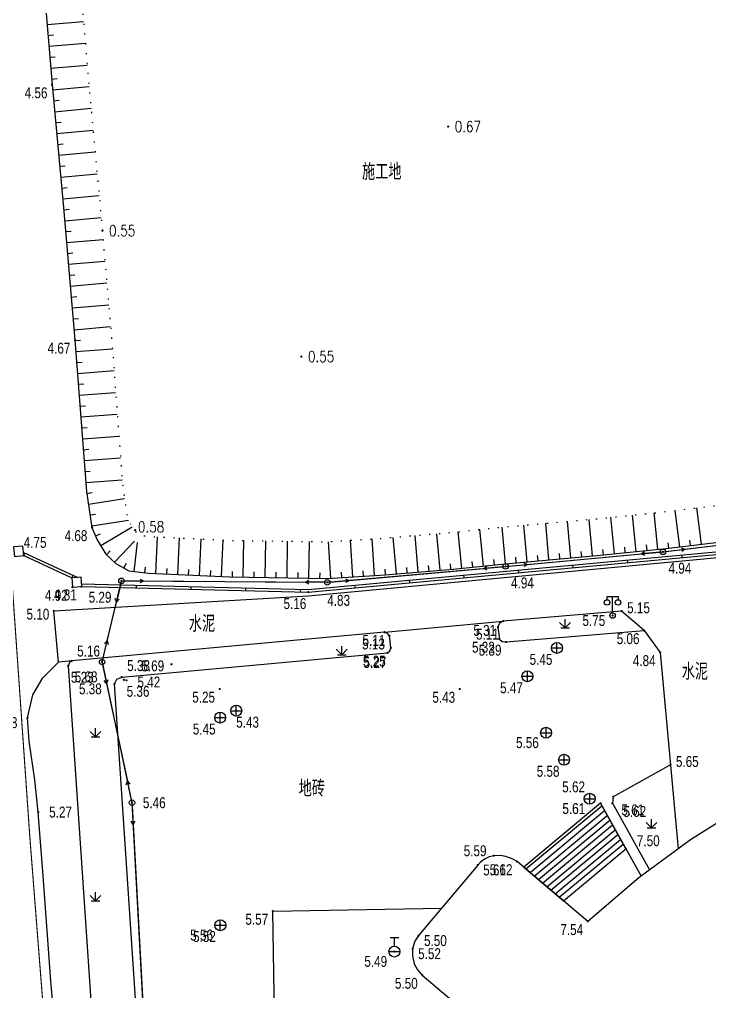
# Model space of a CAD drawing. Extents: x 500064 to 501389, y 2542464 to 2545400.
# Drawn here: x 501106.8 to 501169.9, y 2542754.6 to 2542843.4 of the extents above; entities that cross this region are included whole.
import ezdxf
from ezdxf.enums import TextEntityAlignment as Align

# ---------------------------------------------------------------- set-up
doc = ezdxf.new("R2010")
doc.units = 0
doc.header["$LTSCALE"] = 0.5
doc.linetypes.add('X4', pattern=[1.6, 0, -1.6])
doc.layers.get('0').update_dxf_attribs({"linetype": 'CONTINUOUS', "lineweight": 5})
doc.layers.add('GCD', color=8, linetype='CONTINUOUS')
doc.layers.add('地形图', color=8, linetype='CONTINUOUS')
doc.styles.add('HZ', font='romans.shx', dxfattribs={"width": 0.8, "bigfont": 'hztxt.shx'})
doc.styles.add('正等线体', font='')
doc.styles.get('正等线体').set_extended_font_data('FZZhongDengXian-Z07S')
doc.linetypes.add('10421', pattern='A,2,[150,AAA.SHX,S=1,R=0,X=0,Y=1],1e-11', length=2)
doc.linetypes.add('10422', pattern='A,2,[150,AAA.SHX,S=1,R=0,X=0,Y=1],2,[177,AAA.SHX,S=1,R=0,X=0,Y=0.8],1e-09', length=4)
doc.linetypes.add('1161', pattern='A,0,[149,AAA.SHX,S=0.15,R=0,X=0,Y=0],-1.6', length=1.6)

# ---------------------------------------------------------------- blocks, each defined once
blk = doc.blocks.new('GC200')
at = {"linetype": 'Continuous', "const_width": 0.2, "flags": 128}
blk.add_lwpolyline([(-0.1, 0, 1), (0.1, 0, 1)], format="xyb", close=True, dxfattribs=at)
blk = doc.blocks.new('gc170')
at = {"linetype": 'Continuous'}
blk.add_circle((0, 0), 0.5, dxfattribs=at)
blk = doc.blocks.new('gc013b')
at = {"linetype": 'Continuous'}
blk.add_line((0.5, 0), (4, 0), dxfattribs=at)
at = {"linetype": 'Continuous', "flags": 128}
blk.add_lwpolyline([(3.39, 0.35), (4, 0), (3.39, -0.35)], dxfattribs=at)
blk = doc.blocks.new('gc124')
for p, q in [((-1, 1), (0, 0)), ((-0.8, 0), (0.8, 0)), ((0, 0), (0, 1.6)), ((0, 0), (1, 1))]:
    blk.add_line(p, q)
blk = doc.blocks.new('gc043')
for p, q in [((-1, 0), (1, 0)), ((0, -1), (0, 1))]:
    blk.add_line(p, q)
blk.add_circle((0, 0), 1)
blk = doc.blocks.new('gc133')
for p, q in [((-0.8, 2.6), (0.8, 2.6)), ((0, 1), (0, 2.6)), ((-1, 0), (1, 0))]:
    blk.add_line(p, q)
blk.add_circle((0, 0), 1)
blk = doc.blocks.new('gc097')
for p, q in [((-1, 2.9), (-1, 3.5)), ((-1, 3.5), (1, 3.5)), ((0, 0.5), (0, 3.5)), ((1, 3.5), (1, 2.9))]:
    blk.add_line(p, q)
for centre in [(-1, 2.4), (1, 2.4), (0, 0)]:
    blk.add_circle(centre, 0.5)

msp = doc.modelspace()

# ---------------------------------------------------------------- linework, layer by layer
at = {"layer": '地形图', "linetype": 'Continuous'}
for p, q in [((501109.343, 2542842.93), (501112.677, 2542843.207)), ((501109.426, 2542841.933), (501109.924, 2542841.975)), ((501109.509, 2542840.937), (501112.843, 2542841.214)), ((501109.592, 2542839.94), (501110.09, 2542839.981)), ((501109.675, 2542838.943), (501113.009, 2542839.221)), ((501109.758, 2542837.947), (501110.256, 2542837.988)), ((501109.846, 2542836.951), (501113.178, 2542837.263)), ((501109.939, 2542835.955), (501110.437, 2542836.002)), ((501110.032, 2542834.959), (501113.364, 2542835.271)), ((501110.125, 2542833.964), (501110.623, 2542834.01)), ((501110.218, 2542832.968), (501113.55, 2542833.28)), ((501110.311, 2542831.973), (501110.809, 2542832.019)), ((501110.405, 2542830.977), (501113.736, 2542831.289)), ((501110.498, 2542829.981), (501110.996, 2542830.028)), ((501110.591, 2542828.986), (501113.923, 2542829.297)), ((501110.684, 2542827.99), (501111.182, 2542828.036)), ((501110.777, 2542826.994), (501114.109, 2542827.306)), ((501110.869, 2542825.998), (501111.367, 2542826.041)), ((501110.955, 2542825.002), (501114.289, 2542825.29)), ((501111.041, 2542824.006), (501111.539, 2542824.049)), ((501111.127, 2542823.01), (501114.461, 2542823.297)), ((501111.213, 2542822.013), (501111.711, 2542822.056)), ((501111.299, 2542821.017), (501114.633, 2542821.305)), ((501111.385, 2542820.021), (501111.883, 2542820.064)), ((501111.471, 2542819.024), (501114.805, 2542819.312)), ((501111.557, 2542818.028), (501112.055, 2542818.071)), ((501111.642, 2542817.032), (501114.976, 2542817.319)), ((501111.728, 2542816.035), (501112.227, 2542816.078)), ((501111.814, 2542815.039), (501115.148, 2542815.327)), ((501111.9, 2542814.043), (501112.398, 2542814.08)), ((501111.975, 2542813.046), (501115.312, 2542813.297)), ((501112.05, 2542812.048), (501112.548, 2542812.086)), ((501112.125, 2542811.051), (501115.462, 2542811.302)), ((501112.2, 2542810.054), (501112.698, 2542810.092)), ((501112.275, 2542809.057), (501115.612, 2542809.308)), ((501112.35, 2542808.06), (501112.849, 2542808.097)), ((501112.425, 2542807.063), (501115.762, 2542807.314)), ((501112.5, 2542806.065), (501112.999, 2542806.103)), ((501112.575, 2542805.068), (501115.912, 2542805.319)), ((501112.65, 2542804.071), (501113.149, 2542804.109)), ((501112.725, 2542803.074), (501116.062, 2542803.325)), ((501112.8, 2542802.077), (501113.299, 2542802.114)), ((501112.875, 2542801.079), (501116.212, 2542801.331)), ((501112.964, 2542800.084), (501113.458, 2542800.16)), ((501113.117, 2542799.096), (501116.424, 2542799.609)), ((501167.14, 2542795.197), (501166.735, 2542798.519)), ((501169.126, 2542795.439), (501168.72, 2542798.761)), ((501113.271, 2542798.107), (501113.765, 2542798.184)), ((501113.424, 2542797.119), (501116.796, 2542797.642)), ((501159.183, 2542794.37), (501158.884, 2542797.703)), ((501161.174, 2542794.567), (501160.836, 2542797.896)), ((501163.163, 2542794.769), (501162.826, 2542798.098)), ((501165.153, 2542794.97), (501164.816, 2542798.299)), ((501114.247, 2542795.308), (501117.115, 2542797.032)), ((501149.226, 2542793.453), (501148.883, 2542796.781)), ((501151.216, 2542793.653), (501150.916, 2542796.986)), ((501153.207, 2542793.832), (501152.908, 2542797.165)), ((501155.199, 2542794.012), (501154.9, 2542797.345)), ((501157.191, 2542794.191), (501156.892, 2542797.524)), ((501113.778, 2542796.188), (501114.238, 2542796.383)), ((501119.282, 2542792.765), (501119.441, 2542796.107)), ((501121.279, 2542792.67), (501121.438, 2542796.012)), ((501123.277, 2542792.575), (501123.436, 2542795.917)), ((501125.275, 2542792.48), (501125.434, 2542795.822)), ((501139.264, 2542792.582), (501139.052, 2542795.922)), ((501141.259, 2542792.73), (501140.978, 2542796.064)), ((501143.252, 2542792.897), (501142.971, 2542796.232)), ((501145.245, 2542793.065), (501144.964, 2542796.4)), ((501147.236, 2542793.248), (501146.893, 2542796.576)), ((501167.604, 2542794.977), (501176.759, 2542796.072)), ((501168.133, 2542795.318), (501168.072, 2542795.814)), ((501115.509, 2542793.782), (501117.327, 2542795.73)), ((501117.292, 2542792.955), (501117.609, 2542795.599)), ((501127.274, 2542792.424), (501127.324, 2542795.77)), ((501129.274, 2542792.394), (501129.324, 2542795.74)), ((501131.273, 2542792.364), (501131.324, 2542795.71)), ((501133.273, 2542792.334), (501133.324, 2542795.68)), ((501135.272, 2542792.329), (501135.06, 2542795.668)), ((501137.268, 2542792.455), (501137.056, 2542795.795)), ((501160.179, 2542794.466), (501160.128, 2542794.964)), ((501162.169, 2542794.668), (501162.118, 2542795.165)), ((501164.158, 2542794.869), (501164.108, 2542795.367)), ((501166.148, 2542795.076), (501166.087, 2542795.572)), ((501107.218, 2542794.402), (501107.323, 2542794.629)), ((501114.778, 2542794.464), (501115.119, 2542794.829)), ((501150.22, 2542793.555), (501150.169, 2542794.052)), ((501152.212, 2542793.743), (501152.167, 2542794.241)), ((501153.226, 2542793.587), (501163.627, 2542794.555)), ((501154.203, 2542793.922), (501154.159, 2542794.42)), ((501156.195, 2542794.101), (501156.151, 2542794.599)), ((501158.187, 2542794.28), (501158.143, 2542794.778)), ((501167.367, 2542794.219), (501167.344, 2542794.468)), ((501116.361, 2542793.264), (501116.606, 2542793.7)), ((501118.285, 2542792.836), (501118.344, 2542793.332)), ((501120.28, 2542792.717), (501120.304, 2542793.217)), ((501136.935, 2542792.132), (501149.243, 2542793.225)), ((501140.262, 2542792.646), (501140.22, 2542793.144)), ((501142.255, 2542792.814), (501142.213, 2542793.312)), ((501144.248, 2542792.981), (501144.206, 2542793.479)), ((501146.241, 2542793.149), (501146.199, 2542793.647)), ((501148.231, 2542793.35), (501148.18, 2542793.847)), ((501157.409, 2542793.299), (501157.386, 2542793.548)), ((501162.388, 2542793.759), (501162.365, 2542794.008)), ((501111.612, 2542792.375), (501111.717, 2542792.602)), ((501122.278, 2542792.622), (501122.302, 2542793.122)), ((501124.276, 2542792.527), (501124.3, 2542793.027)), ((501126.274, 2542792.44), (501126.281, 2542792.939)), ((501128.274, 2542792.409), (501128.281, 2542792.909)), ((501130.273, 2542792.379), (501130.281, 2542792.879)), ((501132.273, 2542792.349), (501132.281, 2542792.849)), ((501134.273, 2542792.319), (501134.281, 2542792.819)), ((501136.27, 2542792.392), (501136.239, 2542792.891)), ((501138.266, 2542792.519), (501138.235, 2542793.018)), ((501147.452, 2542792.378), (501147.429, 2542792.627)), ((501152.43, 2542792.838), (501152.407, 2542793.087)), ((501112.518, 2542791.557), (501112.524, 2542791.807)), ((501117.517, 2542791.437), (501117.523, 2542791.687)), ((501118.144, 2542792.077), (501132.943, 2542791.969)), ((501122.516, 2542791.317), (501122.522, 2542791.567)), ((501127.514, 2542791.197), (501127.52, 2542791.447)), ((501137.494, 2542791.458), (501137.471, 2542791.707)), ((501142.473, 2542791.918), (501142.45, 2542792.167)), ((501132.513, 2542791.077), (501132.519, 2542791.327)), ((501114.837, 2542786.613), (501115.68, 2542790.146)), ((501114.788, 2542782.712), (501116.685, 2542773.77)), ((501153.089, 2542765.755), (501160.034, 2542771.537)), ((501153.471, 2542765.431), (501160.278, 2542771.098)), ((501162.231, 2542767.585), (501159.908, 2542771.763)), ((501153.852, 2542765.108), (501160.522, 2542770.659)), ((501154.234, 2542764.785), (501160.766, 2542770.219)), ((501117.208, 2542769.817), (501118.091, 2542753.52)), ((501154.615, 2542764.462), (501161.01, 2542769.78)), ((501154.997, 2542764.139), (501161.254, 2542769.341)), ((501155.378, 2542763.816), (501161.499, 2542768.902)), ((501155.76, 2542763.492), (501161.743, 2542768.463)), ((501156.141, 2542763.169), (501161.987, 2542768.024)), ((501156.523, 2542762.846), (501162.231, 2542767.585)), ((501152.892, 2542765.921), (501156.523, 2542762.846))]:
    msp.add_line(p, q, dxfattribs=at)
at = {"layer": '地形图', "linetype": 'X4', "flags": 128}
msp.add_lwpolyline([(501185.276, 2542946.755), (501173.544, 2542945.408), (501160.198, 2542944.023), (501146.552, 2542942.56), (501145.252, 2542942.149), (501144.669, 2542941.783), (501144.338, 2542941.453), (501143.959, 2542940.794), (501143.357, 2542937.253), (501142.499, 2542930.278), (501141.169, 2542927.297), (501138.549, 2542925.909), (501135.109, 2542925.303), (501128.785, 2542924.549), (501115.968, 2542922.642), (501114.521, 2542922.043), (501113.458, 2542920.801), (501112.945, 2542919.125), (501111.773, 2542917.821), (501111.313, 2542916.645), (501111.166, 2542914.991), (501111.22, 2542911.912), (501111.809, 2542900.536), (501112.02, 2542895.418), (501112.167, 2542888.292), (501112.158, 2542883.921), (501111.753, 2542880.32), (501111.05, 2542876.643), (501110.378, 2542873.27), (501110.285, 2542871.04), (501110.513, 2542866.982), (501111.28, 2542860.37), (501111.699, 2542855.17), (501112.026, 2542851.457), (501112.563, 2542844.575), (501113.133, 2542837.734), (501114.184, 2542826.501), (501115.231, 2542814.373), (501116.264, 2542800.639), (501116.69, 2542797.893), (501116.912, 2542797.368), (501117.349, 2542796.642), (501117.605, 2542796.403), (501117.867, 2542796.256), (501118.888, 2542796.134), (501126.15, 2542795.788), (501134.87, 2542795.656), (501139.99, 2542795.981), (501146.129, 2542796.498), (501150.577, 2542796.956), (501159.237, 2542797.735), (501165.536, 2542798.372), (501172.794, 2542799.258), (501178.531, 2542800.021), (501188.144, 2542801.047), (501195.263, 2542801.702), (501205.464, 2542802.575), (501214.643, 2542803.274)], dxfattribs=at)
at = {"layer": '地形图', "linetype": 'Continuous', "const_width": 0.1, "flags": 128}
msp.add_lwpolyline([(501108.944, 2542704.953), (501109.245, 2542706.795), (501109.835, 2542709.3), (501110.818, 2542712.883), (501111.605, 2542717.117), (501111.794, 2542718.806), (501111.879, 2542721.152), (501111.798, 2542723.971), (501111.442, 2542727.578), (501110.981, 2542731.551), (501109.143, 2542751.177), (501107.766, 2542768.759), (501106.617, 2542785.259, 0.000105), (501106.616, 2542785.261), (501106.007, 2542793.962), (501105.322, 2542807.833), (501103.352, 2542831.542), (501101.194, 2542863.497), (501100.445, 2542877.951), (501102.957, 2542897.296)], format="xyb", dxfattribs=at)
at = {"layer": '地形图', "linetype": 'Continuous', "flags": 128}
for points in [[(501109.228, 2542844.306), (501109.8, 2542837.439), (501110.852, 2542826.201), (501111.895, 2542814.104), (501112.937, 2542800.256), (501113.447, 2542796.97), (501113.923, 2542795.846), (501114.723, 2542794.515), (501115.617, 2542793.681), (501116.81, 2542793.012), (501118.609, 2542792.797), (501126.045, 2542792.443), (501134.95, 2542792.308), (501140.236, 2542792.644), (501146.441, 2542793.166), (501150.898, 2542793.625), (501159.556, 2542794.403), (501165.908, 2542795.047), (501173.218, 2542795.939), (501178.929, 2542796.698), (501188.475, 2542797.717), (501195.559, 2542798.368), (501205.734, 2542799.239), (501214.897, 2542799.938)], [(501112.506, 2542791.807), (501133.191, 2542791.311), (501229.757, 2542800.237)], [(501107.192, 2542794.689), (501112.149, 2542792.403)], [(501107.218, 2542794.402), (501111.612, 2542792.375)]]:
    msp.add_lwpolyline(points, dxfattribs=at)
at = {"layer": '地形图', "linetype": '1161', "flags": 128}
for points, elevation in [([(501111.599, 2542784.771), (501110.4, 2542784.661), (501109.969, 2542789.342), (501133.225, 2542790.709), (501230.162, 2542799.797)], 5.099), ([(501140.168, 2542787.399), (501151.029, 2542788.416)], 5.111)]:
    msp.add_lwpolyline(points, dxfattribs=dict(at, elevation=elevation))
at = {"layer": '地形图', "linetype": 'Continuous', "flags": 128}
for points, elevation in [([(501112.518, 2542791.557), (501133.2, 2542791.061), (501229.78, 2542799.988)], 4.915), ([(501116.144, 2542792.091), (501134.943, 2542791.955), (501151.235, 2542793.402), (501165.618, 2542794.74), (501178.745, 2542796.309), (501195.659, 2542797.947), (501214.959, 2542799.507)], 5.292), ([(501114.373, 2542784.668), (501116.144, 2542792.091)], 5.681), ([(501114.373, 2542784.668), (501117.1, 2542771.814), (501118.199, 2542751.523), (501118.484, 2542731.339)], 5.681), ([(501175.019, 2542772.75), (501168.143, 2542768.43), (501163.414, 2542764.955), (501158.739, 2542760.969), (501152.281, 2542766.439), (501151.838, 2542766.693), (501151.258, 2542766.889), (501150.738, 2542766.994), (501150.158, 2542766.971), (501149.737, 2542766.859), (501149.3, 2542766.663), (501148.937, 2542766.386), (501148.685, 2542766.115), (501143.282, 2542759.664), (501142.956, 2542759.149), (501142.746, 2542758.467), (501142.739, 2542757.81), (501142.869, 2542757.093), (501143.174, 2542756.533), (501143.625, 2542756.056), (501150.083, 2542750.586)], 5.417)]:
    msp.add_lwpolyline(points, dxfattribs=dict(at, elevation=elevation))
for points in [[(501106.358, 2542794.324), (501107.218, 2542794.402), (501107.14, 2542795.262), (501106.28, 2542795.184)], [(501152.892, 2542765.921), (501156.523, 2542762.846), (501162.231, 2542767.585), (501159.908, 2542771.763)]]:
    msp.add_lwpolyline(points, close=True, dxfattribs=at)
at = {"layer": '地形图', "linetype": 'Continuous', "elevation": 4.915, "flags": 128}
msp.add_lwpolyline([(501111.656, 2542791.513), (501112.518, 2542791.557), (501112.474, 2542792.42), (501111.612, 2542792.375)], close=True, dxfattribs=at)
at = {"layer": '地形图', "flags": 128}
for points, elevation in [([(501163.886, 2542787.554), (501161.837, 2542789.328), (501151.029, 2542788.416), (501150.68, 2542788.218), (501150.54, 2542787.861), (501150.665, 2542786.771), (501150.919, 2542786.555), (501151.278, 2542786.505)], 5.055), ([(501114.903, 2542730.76), (501115.084, 2542730.481), (501115.424, 2542730.333), (501118.578, 2542730.621), (501118.827, 2542730.78), (501118.957, 2542731.056), (501115.51, 2542782.667), (501115.726, 2542783.089), (501116.164, 2542783.29), (501140.452, 2542785.502), (501140.648, 2542785.691), (501140.757, 2542785.972), (501140.627, 2542787.068), (501140.428, 2542787.307), (501140.168, 2542787.399), (501111.599, 2542784.771), (501111.387, 2542784.618), (501111.272, 2542784.325)], 5.449)]:
    msp.add_lwpolyline(points, close=True, dxfattribs=dict(at, elevation=elevation))
at = {"layer": '地形图', "linetype": '10422', "flags": 128}
for points in [[(501163.886, 2542787.554), (501165.359, 2542785.547), (501167.001, 2542767.591)], [(501159.908, 2542771.763), (501163.612, 2542765.101)]]:
    msp.add_lwpolyline(points, dxfattribs=at)
at = {"layer": '地形图', "linetype": '10421'}
msp.add_lwpolyline([(501112.654, 2542729.664), (501111.825, 2542735.56), (501110.768, 2542743.936), (501110.199, 2542749.57), (501109.701, 2542755.549), (501109.005, 2542765.135), (501108.541, 2542770.958), (501108.232, 2542773.908), (501107.72, 2542777.427), (501107.558, 2542779.581), (501108.037, 2542781.684), (501108.964, 2542783.221), (501110.4, 2542784.661)], dxfattribs=at)
at = {"layer": '地形图', "flags": 128}
msp.add_lwpolyline([(501166.298, 2542775.281), (501161.065, 2542772.363), (501160.99, 2542771.761), (501164.379, 2542765.665)], dxfattribs=at)
at = {"layer": '地形图', "linetype": '1161', "flags": 128}
msp.add_lwpolyline([(501138.493, 2542743.11), (501132.213, 2542742.131), (501130.23, 2542746.72), (501129.967, 2542761.908), (501145.385, 2542762.175)], dxfattribs=at)

# ---------------------------------------------------------------- block references
at = {"layer": '地形图', "linetype": 'Continuous'}
ref = msp.add_blockref('GC200', (501109.8, 2542837.439, 4.56), dxfattribs=dict(at, xscale=0.5, yscale=0.5, zscale=0.5))
ref.add_attrib('height', '4.56', dxfattribs={"layer": 'GCD', "linetype": 'Continuous', "height": 1, "style": '正等线体', "width": 0.8}).set_placement((501107.3, 2542836.689, 4.56), align=Align.MIDDLE_LEFT)
ref = msp.add_blockref('GC200', (501145.989, 2542833.605, 0.67), dxfattribs=dict(at, xscale=0.5, yscale=0.5, zscale=0.5))
ref.add_attrib('height', '0.67', dxfattribs={"layer": 'GCD', "linetype": 'Continuous', "height": 1, "style": 'HZ', "width": 0.8}).set_placement((501146.589, 2542833.605, 0.67), align=Align.MIDDLE_LEFT)
ref = msp.add_blockref('GC200', (501114.408, 2542824.085, 0.55), dxfattribs=dict(at, xscale=0.5, yscale=0.5, zscale=0.5))
ref.add_attrib('height', '0.55', dxfattribs={"layer": 'GCD', "linetype": 'Continuous', "height": 1, "style": 'HZ', "width": 0.8}).set_placement((501115.008, 2542824.085, 0.55), align=Align.MIDDLE_LEFT)
ref = msp.add_blockref('GC200', (501111.895, 2542814.104, 4.67), dxfattribs=dict(at, xscale=0.5, yscale=0.5, zscale=0.5))
ref.add_attrib('height', '4.67', dxfattribs={"layer": 'GCD', "linetype": 'Continuous', "height": 1, "style": '正等线体', "width": 0.8}).set_placement((501109.395, 2542813.354, 4.67), align=Align.MIDDLE_LEFT)
ref = msp.add_blockref('GC200', (501132.582, 2542812.585, 0.55), dxfattribs=dict(at, xscale=0.5, yscale=0.5, zscale=0.5))
ref.add_attrib('height', '0.55', dxfattribs={"layer": 'GCD', "linetype": 'Continuous', "height": 1, "style": 'HZ', "width": 0.8}).set_placement((501133.182, 2542812.585, 0.55), align=Align.MIDDLE_LEFT)
ref = msp.add_blockref('GC200', (501113.447, 2542796.97, 4.681), dxfattribs=dict(at, xscale=0.5, yscale=0.5, zscale=0.5))
ref.add_attrib('height', '4.68', dxfattribs={"layer": 'GCD', "linetype": 'Continuous', "height": 1, "style": '正等线体', "width": 0.8}).set_placement((501110.947, 2542796.22, 4.68), align=Align.MIDDLE_LEFT)
ref = msp.add_blockref('GC200', (501117.396, 2542796.725, 0.58), dxfattribs=dict(at, xscale=0.5, yscale=0.5, zscale=0.5))
ref.add_attrib('height', '0.58', dxfattribs={"layer": 'GCD', "linetype": 'Continuous', "height": 1, "style": 'HZ', "width": 0.8}).set_placement((501117.646, 2542797.025, 0.58), align=Align.MIDDLE_LEFT)
ref = msp.add_blockref('GC200', (501107.218, 2542794.402, 4.753), dxfattribs=dict(at, xscale=0.5, yscale=0.5, zscale=0.5))
ref.add_attrib('height', '4.75', dxfattribs={"layer": 'GCD', "linetype": 'Continuous', "height": 1, "style": '正等线体', "width": 0.8}).set_placement((501107.218, 2542795.602, 4.75), align=Align.MIDDLE_LEFT)
at = {"layer": '地形图', "linetype": 'Continuous', "xscale": 0.5, "yscale": 0.5}
for name, p in [('gc170', (501165.618, 2542794.74)), ('gc170', (501151.235, 2542793.402)), ('gc170', (501116.144, 2542792.091)), ('gc170', (501134.943, 2542791.955)), ('gc097', (501161.006, 2542788.917, 5.745)), ('gc124', (501156.67, 2542787.787)), ('gc124', (501136.272, 2542785.333)), ('gc043', (501155.93, 2542785.963, 5.454)), ('gc170', (501114.373, 2542784.668)), ('gc043', (501153.229, 2542783.367, 5.47)), ('gc043', (501126.627, 2542780.224, 5.432)), ('gc043', (501125.16, 2542779.593, 5.449)), ('gc124', (501113.772, 2542777.833)), ('gc043', (501154.938, 2542778.204, 5.556)), ('gc043', (501156.576, 2542775.734, 5.576)), ('gc170', (501117.1, 2542771.814)), ('gc043', (501158.92, 2542772.177, 5.611)), ('gc124', (501164.563, 2542769.505)), ('gc124', (501113.772, 2542762.833)), ('gc043', (501125.172, 2542760.617, 5.563)), ('gc133', (501141.081, 2542758.209, 5.486))]:
    msp.add_blockref(name, p, dxfattribs=at)
at = {"layer": '地形图', "linetype": 'Continuous', "yscale": 0.5}
for p, xscale, rotation in [((501165.618, 2542794.74), 0.4999999999942197, 6.815922615650089), ((501165.618, 2542794.74), 0.5000000000285807, 185.3147293750779), ((501151.235, 2542793.402), 0.4999999999620406, 185.0754982669765), ((501151.235, 2542793.402), 0.5000000000285807, 5.314729375077854), ((501116.144, 2542792.091), 0.4999999999779661, 359.5855050741086), ((501134.943, 2542791.955), 0.4999999999620406, 5.075498266976507), ((501116.144, 2542792.091), 0.5000000000047047, 256.5810694907512), ((501134.943, 2542791.955), 0.4999999999779661, 179.5855050741087), ((501114.373, 2542784.668), 0.5000000000047047, 76.58106949075123), ((501114.373, 2542784.668), 0.4999999999959072, 281.9778127822723), ((501117.1, 2542771.814), 0.4999999999959072, 101.9778127822723), ((501117.1, 2542771.814), 0.4999999999531665, 273.1002216364286)]:
    msp.add_blockref('gc013b', p, dxfattribs=dict(at, xscale=xscale, rotation=rotation))
at = {"layer": '地形图', "linetype": 'Continuous'}
ref = msp.add_blockref('GC200', (501165.618, 2542794.74, 4.942), dxfattribs=dict(at, xscale=0.5, yscale=0.5, zscale=0.5))
ref.add_attrib('height', '4.94', dxfattribs={"layer": 'GCD', "linetype": 'Continuous', "height": 1, "style": '正等线体', "width": 0.8}).set_placement((501166.118, 2542793.24, 4.94), align=Align.MIDDLE_LEFT)
ref = msp.add_blockref('GC200', (501151.235, 2542793.402, 4.943), dxfattribs=dict(at, xscale=0.5, yscale=0.5, zscale=0.5))
ref.add_attrib('height', '4.94', dxfattribs={"layer": 'GCD', "linetype": 'Continuous', "height": 1, "style": '正等线体', "width": 0.8}).set_placement((501151.735, 2542791.902, 4.94), align=Align.MIDDLE_LEFT)
ref = msp.add_blockref('GC200', (501111.656, 2542791.513, 4.915), dxfattribs=dict(at, xscale=0.5, yscale=0.5, zscale=0.5))
ref.add_attrib('height', '4.92', dxfattribs={"layer": 'GCD', "linetype": 'Continuous', "height": 1, "style": '正等线体', "width": 0.8}).set_placement((501109.156, 2542790.763, 4.92), align=Align.MIDDLE_LEFT)
ref = msp.add_blockref('GC200', (501112.477, 2542791.555, 4.805), dxfattribs=dict(at, xscale=0.5, yscale=0.5, zscale=0.5))
ref.add_attrib('height', '4.81', dxfattribs={"layer": 'GCD', "linetype": 'Continuous', "height": 1, "style": '正等线体', "width": 0.8}).set_placement((501109.977, 2542790.805, 4.81), align=Align.MIDDLE_LEFT)
ref = msp.add_blockref('GC200', (501116.144, 2542792.091, 5.292), dxfattribs=dict(at, xscale=0.5, yscale=0.5, zscale=0.5))
ref.add_attrib('height', '5.29', dxfattribs={"layer": 'GCD', "linetype": 'Continuous', "height": 1, "style": '正等线体', "width": 0.8}).set_placement((501113.144, 2542790.591, 5.29), align=Align.MIDDLE_LEFT)
ref = msp.add_blockref('GC200', (501134.943, 2542791.955, 4.829), dxfattribs=dict(at, xscale=0.5, yscale=0.5, zscale=0.5))
ref.add_attrib('height', '4.83', dxfattribs={"layer": 'GCD', "linetype": 'Continuous', "height": 1, "style": '正等线体', "width": 0.8}).set_placement((501134.943, 2542790.305, 4.83), align=Align.MIDDLE_LEFT)
ref = msp.add_blockref('GC200', (501133.2, 2542791.061, 5.163), dxfattribs=dict(at, xscale=0.5, yscale=0.5, zscale=0.5))
ref.add_attrib('height', '5.16', dxfattribs={"layer": 'GCD', "linetype": 'Continuous', "height": 1, "style": '正等线体', "width": 0.8}).set_placement((501130.95, 2542790.011, 5.16), align=Align.MIDDLE_LEFT)
ref = msp.add_blockref('GC200', (501161.837, 2542789.328, 5.146), dxfattribs=dict(at, xscale=0.5, yscale=0.5, zscale=0.5))
ref.add_attrib('height', '5.15', dxfattribs={"layer": 'GCD', "linetype": 'Continuous', "height": 1, "style": '正等线体', "width": 0.8}).set_placement((501162.337, 2542789.628, 5.15), align=Align.MIDDLE_LEFT)
ref = msp.add_blockref('GC200', (501109.969, 2542789.342, 5.099), dxfattribs=dict(at, xscale=0.5, yscale=0.5, zscale=0.5))
ref.add_attrib('height', '5.10', dxfattribs={"layer": 'GCD', "linetype": 'Continuous', "height": 1, "style": '正等线体', "width": 0.8}).set_placement((501107.469, 2542789.042, 5.1), align=Align.MIDDLE_LEFT)
ref = msp.add_blockref('GC200', (501161.006, 2542788.917, 5.745), dxfattribs=dict(at, xscale=0.5, yscale=0.5, zscale=0.5))
ref.add_attrib('height', '5.75', dxfattribs={"layer": 'GCD', "linetype": 'Continuous', "height": 1, "style": '正等线体', "width": 0.8}).set_placement((501158.256, 2542788.467, 5.75), align=Align.MIDDLE_LEFT)
ref = msp.add_blockref('GC200', (501150.54, 2542787.861, 5.309), dxfattribs=dict(at, xscale=0.5, yscale=0.5, zscale=0.5))
ref.add_attrib('height', '5.31', dxfattribs={"layer": 'GCD', "linetype": 'Continuous', "height": 1, "style": '正等线体', "width": 0.8}).set_placement((501148.29, 2542787.561, 5.31), align=Align.MIDDLE_LEFT)
ref = msp.add_blockref('GC200', (501151.029, 2542788.416, 5.114), dxfattribs=dict(at, xscale=0.5, yscale=0.5, zscale=0.5))
ref.add_attrib('height', '5.11', dxfattribs={"layer": 'GCD', "linetype": 'Continuous', "height": 1, "style": '正等线体', "width": 0.8}).set_placement((501148.529, 2542787.216, 5.11), align=Align.MIDDLE_LEFT)
ref = msp.add_blockref('GC200', (501140.627, 2542787.068, 5.13), dxfattribs=dict(at, xscale=0.5, yscale=0.5, zscale=0.5))
ref.add_attrib('height', '5.13', dxfattribs={"layer": 'GCD', "linetype": 'Continuous', "height": 1, "style": '正等线体', "width": 0.8}).set_placement((501138.127, 2542786.318, 5.13), align=Align.MIDDLE_LEFT)
ref = msp.add_blockref('GC200', (501140.168, 2542787.399, 5.111), dxfattribs=dict(at, xscale=0.5, yscale=0.5, zscale=0.5))
ref.add_attrib('height', '5.11', dxfattribs={"layer": 'GCD', "linetype": 'Continuous', "height": 1, "style": '正等线体', "width": 0.8}).set_placement((501138.168, 2542786.649, 5.11), align=Align.MIDDLE_LEFT)
ref = msp.add_blockref('GC200', (501163.886, 2542787.554, 5.055), dxfattribs=dict(at, xscale=0.5, yscale=0.5, zscale=0.5))
ref.add_attrib('height', '5.06', dxfattribs={"layer": 'GCD', "linetype": 'Continuous', "height": 1, "style": '正等线体', "width": 0.8}).set_placement((501161.386, 2542786.804, 5.06), align=Align.MIDDLE_LEFT)
ref = msp.add_blockref('GC200', (501111.599, 2542784.771, 5.155), dxfattribs=dict(at, xscale=0.5, yscale=0.5, zscale=0.5))
ref.add_attrib('height', '5.16', dxfattribs={"layer": 'GCD', "linetype": 'Continuous', "height": 1, "style": '正等线体', "width": 0.8}).set_placement((501112.099, 2542785.671, 5.16), align=Align.MIDDLE_LEFT)
ref = msp.add_blockref('GC200', (501140.757, 2542785.972, 5.274), dxfattribs=dict(at, xscale=0.5, yscale=0.5, zscale=0.5))
ref.add_attrib('height', '5.27', dxfattribs={"layer": 'GCD', "linetype": 'Continuous', "height": 1, "style": '正等线体', "width": 0.8}).set_placement((501138.257, 2542784.622, 5.27), align=Align.MIDDLE_LEFT)
ref = msp.add_blockref('GC200', (501150.665, 2542786.771, 5.321), dxfattribs=dict(at, xscale=0.5, yscale=0.5, zscale=0.5))
ref.add_attrib('height', '5.32', dxfattribs={"layer": 'GCD', "linetype": 'Continuous', "height": 1, "style": '正等线体', "width": 0.8}).set_placement((501148.165, 2542786.021, 5.32), align=Align.MIDDLE_LEFT)
ref = msp.add_blockref('GC200', (501151.278, 2542786.505, 5.389), dxfattribs=dict(at, xscale=0.5, yscale=0.5, zscale=0.5))
ref.add_attrib('height', '5.39', dxfattribs={"layer": 'GCD', "linetype": 'Continuous', "height": 1, "style": '正等线体', "width": 0.8}).set_placement((501148.778, 2542785.755, 5.39), align=Align.MIDDLE_LEFT)
ref = msp.add_blockref('GC200', (501155.93, 2542785.963, 5.454), dxfattribs=dict(at, xscale=0.5, yscale=0.5, zscale=0.5))
ref.add_attrib('height', '5.45', dxfattribs={"layer": 'GCD', "linetype": 'Continuous', "height": 1, "style": '正等线体', "width": 0.8}).set_placement((501153.43, 2542784.913, 5.45), align=Align.MIDDLE_LEFT)
ref = msp.add_blockref('GC200', (501140.452, 2542785.502, 5.251), dxfattribs=dict(at, xscale=0.5, yscale=0.5, zscale=0.5))
ref.add_attrib('height', '5.25', dxfattribs={"layer": 'GCD', "linetype": 'Continuous', "height": 1, "style": '正等线体', "width": 0.8}).set_placement((501138.202, 2542784.752, 5.25), align=Align.MIDDLE_LEFT)
ref = msp.add_blockref('GC200', (501165.359, 2542785.547, 4.843), dxfattribs=dict(at, xscale=0.5, yscale=0.5, zscale=0.5))
ref.add_attrib('height', '4.84', dxfattribs={"layer": 'GCD', "linetype": 'Continuous', "height": 1, "style": '正等线体', "width": 0.8}).set_placement((501162.859, 2542784.797, 4.84), align=Align.MIDDLE_LEFT)
ref = msp.add_blockref('GC200', (501111.272, 2542784.325, 5.231), dxfattribs=dict(at, xscale=0.5, yscale=0.5, zscale=0.5))
ref.add_attrib('height', '5.23', dxfattribs={"layer": 'GCD', "linetype": 'Continuous', "height": 1, "style": '正等线体', "width": 0.8}).set_placement((501111.522, 2542783.275, 5.23), align=Align.MIDDLE_LEFT)
ref = msp.add_blockref('GC200', (501114.373, 2542784.668, 5.681), dxfattribs=dict(at, xscale=0.5, yscale=0.5, zscale=0.5))
ref.add_attrib('height', '5.68', dxfattribs={"layer": 'GCD', "linetype": 'Continuous', "height": 1, "style": '正等线体', "width": 0.8}).set_placement((501111.873, 2542783.318, 5.68), align=Align.MIDDLE_LEFT)
ref = msp.add_blockref('GC200', (501116.164, 2542783.29, 5.382), dxfattribs=dict(at, xscale=0.5, yscale=0.5, zscale=0.5))
ref.add_attrib('height', '5.38', dxfattribs={"layer": 'GCD', "linetype": 'Continuous', "height": 1, "style": '正等线体', "width": 0.8}).set_placement((501116.664, 2542784.34, 5.38), align=Align.MIDDLE_LEFT)
ref = msp.add_blockref('GC200', (501120.714, 2542784.467, 5.685), dxfattribs=dict(at, xscale=0.5, yscale=0.5, zscale=0.5))
ref.add_attrib('height', '5.69', dxfattribs={"layer": 'GCD', "linetype": 'Continuous', "height": 1, "style": '正等线体', "width": 0.8}).set_placement((501117.964, 2542784.317, 5.69), align=Align.MIDDLE_LEFT)
ref = msp.add_blockref('GC200', (501153.229, 2542783.367, 5.47), dxfattribs=dict(at, xscale=0.5, yscale=0.5, zscale=0.5))
ref.add_attrib('height', '5.47', dxfattribs={"layer": 'GCD', "linetype": 'Continuous', "height": 1, "style": '正等线体', "width": 0.8}).set_placement((501150.729, 2542782.317, 5.47), align=Align.MIDDLE_LEFT)
ref = msp.add_blockref('GC200', (501115.51, 2542782.667, 5.377), dxfattribs=dict(at, xscale=0.5, yscale=0.5, zscale=0.5))
ref.add_attrib('height', '5.38', dxfattribs={"layer": 'GCD', "linetype": 'Continuous', "height": 1, "style": '正等线体', "width": 0.8}).set_placement((501112.26, 2542782.217, 5.38), align=Align.MIDDLE_LEFT)
ref = msp.add_blockref('GC200', (501116.367, 2542783.043, 5.364), dxfattribs=dict(at, xscale=0.5, yscale=0.5, zscale=0.5))
ref.add_attrib('height', '5.36', dxfattribs={"layer": 'GCD', "linetype": 'Continuous', "height": 1, "style": '正等线体', "width": 0.8}).set_placement((501116.617, 2542781.993, 5.36), align=Align.MIDDLE_LEFT)
ref = msp.add_blockref('GC200', (501116.603, 2542782.995, 5.424), dxfattribs=dict(at, xscale=0.5, yscale=0.5, zscale=0.5))
ref.add_attrib('height', '5.42', dxfattribs={"layer": 'GCD', "linetype": 'Continuous', "height": 1, "style": '正等线体', "width": 0.8}).set_placement((501117.603, 2542782.845, 5.42), align=Align.MIDDLE_LEFT)
ref = msp.add_blockref('GC200', (501125.112, 2542782.211, 5.25), dxfattribs=dict(at, xscale=0.5, yscale=0.5, zscale=0.5))
ref.add_attrib('height', '5.25', dxfattribs={"layer": 'GCD', "linetype": 'Continuous', "height": 1, "style": '正等线体', "width": 0.8}).set_placement((501122.612, 2542781.461, 5.25), align=Align.MIDDLE_LEFT)
ref = msp.add_blockref('GC200', (501147.046, 2542782.197, 5.431), dxfattribs=dict(at, xscale=0.5, yscale=0.5, zscale=0.5))
ref.add_attrib('height', '5.43', dxfattribs={"layer": 'GCD', "linetype": 'Continuous', "height": 1, "style": '正等线体', "width": 0.8}).set_placement((501144.546, 2542781.447, 5.43), align=Align.MIDDLE_LEFT)
ref = msp.add_blockref('GC200', (501126.627, 2542780.224, 5.432), dxfattribs=dict(at, xscale=0.5, yscale=0.5, zscale=0.5))
ref.add_attrib('height', '5.43', dxfattribs={"layer": 'GCD', "linetype": 'Continuous', "height": 1, "style": '正等线体', "width": 0.8}).set_placement((501126.627, 2542779.174, 5.43), align=Align.MIDDLE_LEFT)
ref = msp.add_blockref('GC200', (501107.558, 2542779.581, 5.181), dxfattribs=dict(at, xscale=0.5, yscale=0.5, zscale=0.5))
ref.add_attrib('height', '5.18', dxfattribs={"layer": 'GCD', "linetype": 'Continuous', "height": 1, "style": '正等线体', "width": 0.8}).set_placement((501104.558, 2542779.131, 5.18), align=Align.MIDDLE_LEFT)
ref = msp.add_blockref('GC200', (501125.16, 2542779.593, 5.449), dxfattribs=dict(at, xscale=0.5, yscale=0.5, zscale=0.5))
ref.add_attrib('height', '5.45', dxfattribs={"layer": 'GCD', "linetype": 'Continuous', "height": 1, "style": '正等线体', "width": 0.8}).set_placement((501122.66, 2542778.543, 5.45), align=Align.MIDDLE_LEFT)
ref = msp.add_blockref('GC200', (501154.938, 2542778.204, 5.556), dxfattribs=dict(at, xscale=0.5, yscale=0.5, zscale=0.5))
ref.add_attrib('height', '5.56', dxfattribs={"layer": 'GCD', "linetype": 'Continuous', "height": 1, "style": '正等线体', "width": 0.8}).set_placement((501152.188, 2542777.304, 5.56), align=Align.MIDDLE_LEFT)
ref = msp.add_blockref('GC200', (501156.576, 2542775.734, 5.576), dxfattribs=dict(at, xscale=0.5, yscale=0.5, zscale=0.5))
ref.add_attrib('height', '5.58', dxfattribs={"layer": 'GCD', "linetype": 'Continuous', "height": 1, "style": '正等线体', "width": 0.8}).set_placement((501154.076, 2542774.684, 5.58), align=Align.MIDDLE_LEFT)
ref = msp.add_blockref('GC200', (501166.298, 2542775.281, 5.654), dxfattribs=dict(at, xscale=0.5, yscale=0.5, zscale=0.5))
ref.add_attrib('height', '5.65', dxfattribs={"layer": 'GCD', "linetype": 'Continuous', "height": 1, "style": '正等线体', "width": 0.8}).set_placement((501166.798, 2542775.581, 5.65), align=Align.MIDDLE_LEFT)
ref = msp.add_blockref('GC200', (501159.908, 2542771.763, 5.617), dxfattribs=dict(at, xscale=0.5, yscale=0.5, zscale=0.5))
ref.add_attrib('height', '5.62', dxfattribs={"layer": 'GCD', "linetype": 'Continuous', "height": 1, "style": '正等线体', "width": 0.8}).set_placement((501156.408, 2542773.263, 5.62), align=Align.MIDDLE_LEFT)
ref = msp.add_blockref('GC200', (501117.1, 2542771.814, 5.461), dxfattribs=dict(at, xscale=0.5, yscale=0.5, zscale=0.5))
ref.add_attrib('height', '5.46', dxfattribs={"layer": 'GCD', "linetype": 'Continuous', "height": 1, "style": '正等线体', "width": 0.8}).set_placement((501118.1, 2542771.814, 5.46), align=Align.MIDDLE_LEFT)
ref = msp.add_blockref('GC200', (501158.92, 2542772.177, 5.611), dxfattribs=dict(at, xscale=0.5, yscale=0.5, zscale=0.5))
ref.add_attrib('height', '5.61', dxfattribs={"layer": 'GCD', "linetype": 'Continuous', "height": 1, "style": '正等线体', "width": 0.8}).set_placement((501156.42, 2542771.277, 5.61), align=Align.MIDDLE_LEFT)
ref = msp.add_blockref('GC200', (501158.934, 2542772.179, 5.612), dxfattribs=dict(at, xscale=0.5, yscale=0.5, zscale=0.5))
ref.add_attrib('height', '5.61', dxfattribs={"layer": 'GCD', "linetype": 'Continuous', "height": 1, "style": '正等线体', "width": 0.8}).set_placement((501156.434, 2542771.279, 5.61), align=Align.MIDDLE_LEFT)
ref = msp.add_blockref('GC200', (501160.99, 2542771.761, 5.618), dxfattribs=dict(at, xscale=0.5, yscale=0.5, zscale=0.5))
ref.add_attrib('height', '5.62', dxfattribs={"layer": 'GCD', "linetype": 'Continuous', "height": 1, "style": '正等线体', "width": 0.8}).set_placement((501161.99, 2542771.011, 5.62), align=Align.MIDDLE_LEFT)
ref = msp.add_blockref('GC200', (501161.065, 2542772.363, 5.612), dxfattribs=dict(at, xscale=0.5, yscale=0.5, zscale=0.5))
ref.add_attrib('height', '5.61', dxfattribs={"layer": 'GCD', "linetype": 'Continuous', "height": 1, "style": '正等线体', "width": 0.8}).set_placement((501161.815, 2542771.163, 5.61), align=Align.MIDDLE_LEFT)
ref = msp.add_blockref('GC200', (501108.541, 2542770.958, 5.269), dxfattribs=dict(at, xscale=0.5, yscale=0.5, zscale=0.5))
ref.add_attrib('height', '5.27', dxfattribs={"layer": 'GCD', "linetype": 'Continuous', "height": 1, "style": '正等线体', "width": 0.8}).set_placement((501109.541, 2542770.958, 5.27), align=Align.MIDDLE_LEFT)
ref = msp.add_blockref('GC200', (501162.231, 2542767.585, 7.502), dxfattribs=dict(at, xscale=0.5, yscale=0.5, zscale=0.5))
ref.add_attrib('height', '7.50', dxfattribs={"layer": 'GCD', "linetype": 'Continuous', "height": 1, "style": '正等线体', "width": 0.8}).set_placement((501163.231, 2542768.335, 7.5), align=Align.MIDDLE_LEFT)
ref = msp.add_blockref('GC200', (501150.158, 2542766.971, 5.59), dxfattribs=dict(at, xscale=0.5, yscale=0.5, zscale=0.5))
ref.add_attrib('height', '5.59', dxfattribs={"layer": 'GCD', "linetype": 'Continuous', "height": 1, "style": '正等线体', "width": 0.8}).set_placement((501147.408, 2542767.421, 5.59), align=Align.MIDDLE_LEFT)
ref = msp.add_blockref('GC200', (501152.281, 2542766.439, 5.619), dxfattribs=dict(at, xscale=0.5, yscale=0.5, zscale=0.5))
ref.add_attrib('height', '5.62', dxfattribs={"layer": 'GCD', "linetype": 'Continuous', "height": 1, "style": '正等线体', "width": 0.8}).set_placement((501149.781, 2542765.689, 5.62), align=Align.MIDDLE_LEFT)
ref = msp.add_blockref('GC200', (501148.685, 2542766.115, 5.606), dxfattribs=dict(at, xscale=0.5, yscale=0.5, zscale=0.5))
ref.add_attrib('height', '5.61', dxfattribs={"layer": 'GCD', "linetype": 'Continuous', "height": 1, "style": '正等线体', "width": 0.8}).set_placement((501149.185, 2542765.665, 5.61), align=Align.MIDDLE_LEFT)
ref = msp.add_blockref('GC200', (501129.967, 2542761.908, 5.574), dxfattribs=dict(at, xscale=0.5, yscale=0.5, zscale=0.5))
ref.add_attrib('height', '5.57', dxfattribs={"layer": 'GCD', "linetype": 'Continuous', "height": 1, "style": '正等线体', "width": 0.8}).set_placement((501127.467, 2542761.158, 5.57), align=Align.MIDDLE_LEFT)
ref = msp.add_blockref('GC200', (501125.172, 2542760.617, 5.563), dxfattribs=dict(at, xscale=0.5, yscale=0.5, zscale=0.5))
ref.add_attrib('height', '5.56', dxfattribs={"layer": 'GCD', "linetype": 'Continuous', "height": 1, "style": '正等线体', "width": 0.8}).set_placement((501122.422, 2542759.717, 5.56), align=Align.MIDDLE_LEFT)
ref = msp.add_blockref('GC200', (501125.179, 2542760.634, 5.515), dxfattribs=dict(at, xscale=0.5, yscale=0.5, zscale=0.5))
ref.add_attrib('height', '5.52', dxfattribs={"layer": 'GCD', "linetype": 'Continuous', "height": 1, "style": '正等线体', "width": 0.8}).set_placement((501122.679, 2542759.584, 5.52), align=Align.MIDDLE_LEFT)
ref = msp.add_blockref('GC200', (501158.739, 2542760.969, 7.538), dxfattribs=dict(at, xscale=0.5, yscale=0.5, zscale=0.5))
ref.add_attrib('height', '7.54', dxfattribs={"layer": 'GCD', "linetype": 'Continuous', "height": 1, "style": '正等线体', "width": 0.8}).set_placement((501156.239, 2542760.219, 7.54), align=Align.MIDDLE_LEFT)
ref = msp.add_blockref('GC200', (501143.282, 2542759.664, 5.495), dxfattribs=dict(at, xscale=0.5, yscale=0.5, zscale=0.5))
ref.add_attrib('height', '5.50', dxfattribs={"layer": 'GCD', "linetype": 'Continuous', "height": 1, "style": '正等线体', "width": 0.8}).set_placement((501143.782, 2542759.214, 5.5), align=Align.MIDDLE_LEFT)
ref = msp.add_blockref('GC200', (501142.746, 2542758.467, 5.518), dxfattribs=dict(at, xscale=0.5, yscale=0.5, zscale=0.5))
ref.add_attrib('height', '5.52', dxfattribs={"layer": 'GCD', "linetype": 'Continuous', "height": 1, "style": '正等线体', "width": 0.8}).set_placement((501143.246, 2542758.017, 5.52), align=Align.MIDDLE_LEFT)
ref = msp.add_blockref('GC200', (501141.081, 2542758.209, 5.486), dxfattribs=dict(at, xscale=0.5, yscale=0.5, zscale=0.5))
ref.add_attrib('height', '5.49', dxfattribs={"layer": 'GCD', "linetype": 'Continuous', "height": 1, "style": '正等线体', "width": 0.8}).set_placement((501138.331, 2542757.309, 5.49), align=Align.MIDDLE_LEFT)
ref = msp.add_blockref('GC200', (501143.625, 2542756.056, 5.504), dxfattribs=dict(at, xscale=0.5, yscale=0.5, zscale=0.5))
ref.add_attrib('height', '5.50', dxfattribs={"layer": 'GCD', "linetype": 'Continuous', "height": 1, "style": '正等线体', "width": 0.8}).set_placement((501141.125, 2542755.306, 5.5), align=Align.MIDDLE_LEFT)

# ---------------------------------------------------------------- texts
at = {"layer": '地形图', "linetype": 'Continuous', "style": 'HZ', "width": 0.8}
for s, p in [('施工地', (501139.919, 2542829.556)), ('水泥', (501123.498, 2542788.246)), ('水泥', (501168.531, 2542783.87)), ('地砖', (501133.533, 2542773.191))]:
    msp.add_text(s, height=1.5, dxfattribs=at).set_placement(p, align=Align.MIDDLE)

doc.saveas('drawing.dxf')
